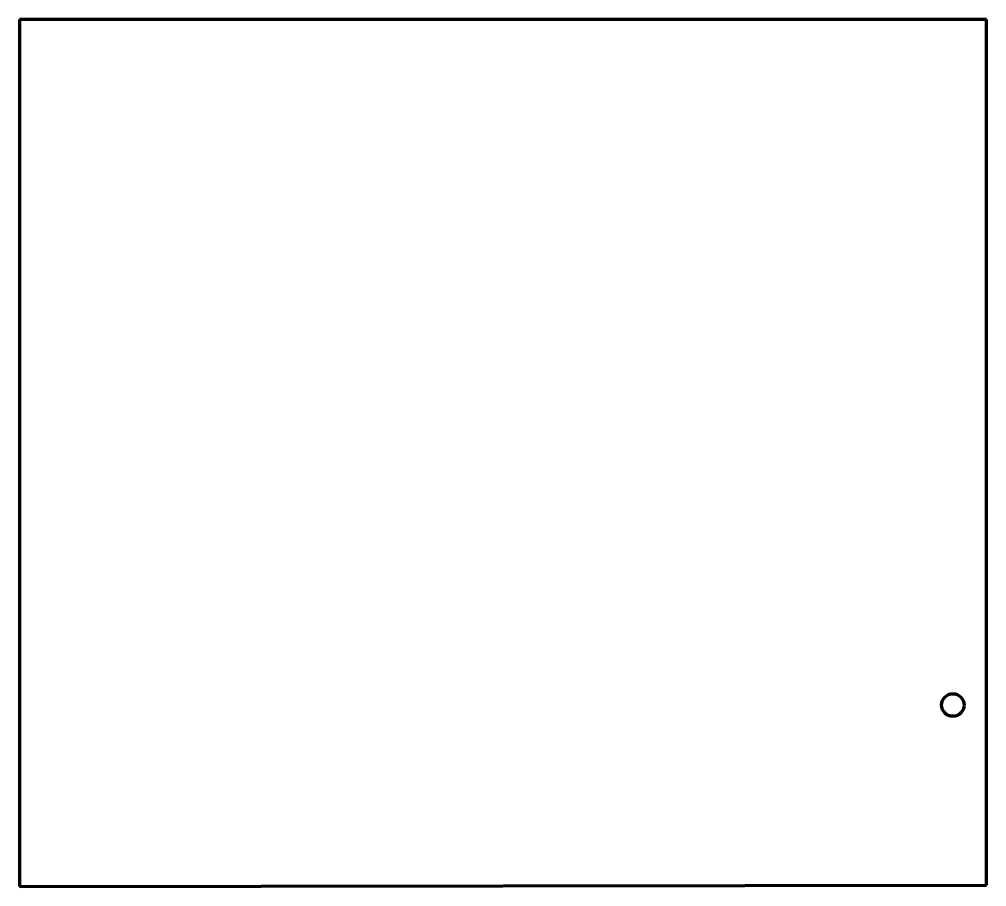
# Model space of a CAD drawing. Header units: inches. Extents: x 0 to 42.9, y 0 to 38.5.
import ezdxf

# ---------------------------------------------------------------- set-up
doc = ezdxf.new("R2010")
doc.units = ezdxf.units.IN
doc.header["$MEASUREMENT"] = 0
doc.layers.add('1', color=7, linetype='Continuous')

msp = doc.modelspace()

# ---------------------------------------------------------------- linework, layer by layer
at = {"color": 7, "lineweight": 90}
for p, q in [((0, 38.5), (0, 0)), ((42.9375, 38.5), (0, 38.5)), ((42.9375, 0.0625), (42.9375, 38.5)), ((0, 0), (42.9375, 0.0625))]:
    msp.add_line(p, q, dxfattribs=at)
at = {"layer": '1', "color": 1, "lineweight": 90}
msp.add_circle((41.4375, 8.0625), 0.5, dxfattribs=at)

doc.saveas('drawing.dxf')
